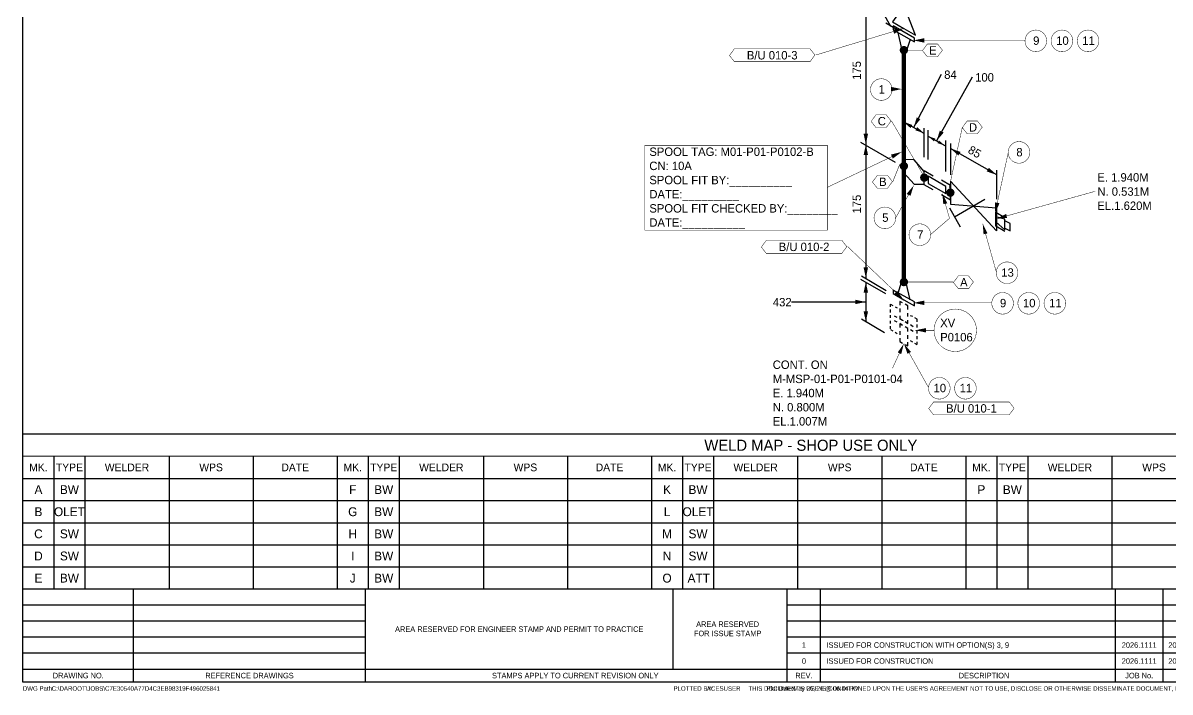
# Model space of a CAD drawing. Extents: x -4 to 431, y -3 to 272.
# Drawn here: x 0 to 259.1, y -2.3 to 148.9 of the extents above; entities that cross this region are included whole.
import ezdxf
from ezdxf.enums import TextEntityAlignment as Align

# ---------------------------------------------------------------- set-up
doc = ezdxf.new("R2010")
doc.units = 0
doc.header["$LTSCALE"] = 10
doc.layers.get('0').update_dxf_attribs({"lineweight": 0})
for name, color, linetype in [('BOM', 7, 'Continuous'), ('DIMENSION', 2, 'Continuous'), ('INTERNAL', 3, 'Continuous'), ('PIPE', 7, 'Continuous'), ('TEXT2', 40, 'Continuous'), ('Title Block', 255, 'Continuous'), ('TITLE BLOCK-TEXT', 12, 'Continuous'), ('WELDS', 7, 'Continuous')]:
    doc.layers.add(name, color=color, linetype=linetype)
doc.styles.add('framdcn', font='', dxfattribs={"height": 2.5})
doc.styles.add('Scovan Standard', font='', dxfattribs={"height": 2.5})
doc.styles.get("Standard").update_dxf_attribs({"font": ''})
doc.styles.get('framdcn').set_extended_font_data('Franklin Gothic Medium Cond')
doc.styles.get('Scovan Standard').set_extended_font_data('Franklin Gothic Medium Cond')
doc.styles.get('Standard').set_extended_font_data('Franklin Gothic Medium Cond')

# ---------------------------------------------------------------- blocks, each defined once
blk = doc.blocks.new('block1')
at = {"layer": 'TEXT2'}
blk.add_hatch(color=256, dxfattribs=at).paths.add_polyline_path([(0, 0), (-0.6, -2.4), (-1.4, -2)])
at = {"layer": 'TEXT2', "linetype": 'ByBlock', "const_width": 0.1, "flags": 128}
blk.add_lwpolyline([(-2.6, -5.6), (0, 0)], dxfattribs=at)
blk = doc.blocks.new('block2')
at = {"layer": 'TEXT2', "style": 'framdcn'}
for s, p in [('E. 1.940M', (0, 0)), ('N. 0.800M', (0, -3.2)), ('EL.1.007M', (0, -6.4))]:
    blk.add_text(s, height=1.9, dxfattribs=at).set_placement(p)
blk = doc.blocks.new('block3')
at = {"layer": 'TEXT2'}
blk.add_hatch(color=256, dxfattribs=at).paths.add_polyline_path([(0, 0), (2.4, 0.5), (2.4, -0.5)])
at = {"layer": 'TEXT2', "linetype": 'ByBlock', "const_width": 0.1, "flags": 128}
blk.add_lwpolyline([(17.7, 0), (0, 0)], dxfattribs=at)
blk = doc.blocks.new('block4')
at = {"layer": 'TEXT2'}
blk.add_hatch(color=256, dxfattribs=at).paths.add_polyline_path([(0, 0), (-0.7, -2.3), (-1.6, -1.9)])
at = {"layer": 'TEXT2', "linetype": 'ByBlock', "const_width": 0.1, "flags": 128}
blk.add_lwpolyline([(-4, -7.2), (0, 0)], dxfattribs=at)
blk = doc.blocks.new('block5')
at = {"layer": 'TEXT2'}
blk.add_hatch(color=256, dxfattribs=at).paths.add_polyline_path([(0, 0), (1.1, -2.2), (0.2, -2.4)])
at = {"layer": 'TEXT2', "linetype": 'ByBlock', "const_width": 0.1, "flags": 128}
blk.add_lwpolyline([(1.6, -5.6), (0, 0)], dxfattribs=at)
blk = doc.blocks.new('block6')
at = {"layer": 'TEXT2'}
blk.add_hatch(color=256, dxfattribs=at).paths.add_polyline_path([(0, 0), (1.1, -2.2), (0.2, -2.4)])
at = {"layer": 'TEXT2', "linetype": 'ByBlock', "const_width": 0.1, "flags": 128}
blk.add_lwpolyline([(3.1, -11), (0, 0)], dxfattribs=at)
blk = doc.blocks.new('block7')
at = {"layer": 'TEXT2'}
blk.add_hatch(color=256, dxfattribs=at).paths.add_polyline_path([(0, 0), (2.2, 1.1), (2.4, 0.2)])
at = {"layer": 'TEXT2', "linetype": 'ByBlock', "const_width": 0.1, "flags": 128}
blk.add_lwpolyline([(22.3, 6.2), (0, 0)], dxfattribs=at)
blk = doc.blocks.new('block8')
at = {"layer": 'TEXT2', "style": 'framdcn'}
for s, p in [('E. 1.940M', (0, 0)), ('N. 0.531M', (0, -3.2)), ('EL.1.620M', (0, -6.4))]:
    blk.add_text(s, height=1.9, dxfattribs=at).set_placement(p)
blk = doc.blocks.new('block9')
at = {"layer": 'TEXT2'}
blk.add_hatch(color=256, dxfattribs=at).paths.add_polyline_path([(0, 0), (0, 2.4), (1, 2.2)])
at = {"layer": 'TEXT2', "linetype": 'ByBlock', "const_width": 0.1, "flags": 128}
blk.add_lwpolyline([(3, 13.8), (0, 0)], dxfattribs=at)
blk = doc.blocks.new('block10')
at = {"layer": 'TEXT2'}
blk.add_hatch(color=256, dxfattribs=at).paths.add_polyline_path([(0, 0), (-2.4, -0.5), (-2.4, 0.5)])
at = {"layer": 'TEXT2', "linetype": 'ByBlock', "const_width": 0.1, "flags": 128}
blk.add_lwpolyline([(-2.1, 0), (0, 0)], dxfattribs=at)
blk = doc.blocks.new('block11')
at = {"layer": 'TEXT2'}
blk.add_hatch(color=256, dxfattribs=at).paths.add_polyline_path([(0, 0), (2.4, 0.5), (2.4, -0.5)])
at = {"layer": 'TEXT2', "linetype": 'ByBlock', "const_width": 0.1, "flags": 128}
blk.add_lwpolyline([(25.2, 0), (0, 0)], dxfattribs=at)
blk = doc.blocks.new('block32')
at = {"layer": 'PIPE', "flags": 128}
for points in [[(-3.9, 9.4), (-3.4, 9.1)], [(-3.9, 8.8), (-3.9, 9.4)], [(-3.9, 7.5), (-3.9, 8.2)], [(-2.9, 8.8), (-2.4, 8.6)], [(-1.8, 10), (-1.8, 9.2)], [(-1.2, 9.7), (-1.8, 10)], [(-1.8, 8.4), (-1.8, 7.6)], [(0, 9), (-0.6, 9.4)], [(0, 8.2), (0, 9)], [(-3.9, 6.3), (-3.9, 6.9)], [(-3.9, 5), (-3.9, 5.6)], [(-2.4, 6.4), (-3, 6.7)], [(-2.4, 5.3), (-3, 5.6)], [(-1.8, 6.8), (-1.8, 6.1)], [(-1.2, 5.7), (-1.8, 6.1)], [(-1.8, 6.1), (-1.1, 5.7)], [(0, 5), (-0.6, 5.4)], [(-0.5, 5.3), (0, 5)], [(0, 6.6), (0, 7.4)], [(0, 5), (0, 5.8)], [(1.1, 6.6), (0.6, 6.8)], [(2.1, 6), (1.6, 6.3)], [(2.1, 5.4), (2.1, 6)], [(-3.9, 3.8), (-3.9, 4.4)], [(-3.9, 3.7), (-3.4, 3.4)], [(-2.9, 3.1), (-2.4, 2.8)], [(-1.2, 4.6), (-1.8, 5)], [(-1.8, 4.9), (-1.8, 4.1)], [(-1.2, 4.6), (-1.8, 4.9)], [(-1.8, 3.3), (-1.8, 2.5)], [(0, 3.9), (-0.6, 4.3)], [(0, 3.9), (-0.6, 4.3)], [(0, 3.2), (0, 3.9)], [(1.2, 4.3), (0.6, 4.7)], [(1.2, 3.2), (0.6, 3.6)], [(2.1, 4.1), (2.1, 4.8)], [(2.1, 2.8), (2.1, 3.5)], [(-1.8, 1.7), (-1.8, 1)], [(-1.8, 1), (-1.2, 0.6)], [(-0.6, 0.3), (0, 0)], [(0, 1.6), (0, 2.4)], [(0, 0), (0, 0.8)], [(1.1, 0.8), (0.6, 1.1)], [(2.1, 0.2), (1.6, 0.5)], [(2.1, 1.5), (2.1, 2.2)], [(2.1, 0.3), (2.1, 0.9)]]:
    blk.add_lwpolyline(points, dxfattribs=at)
at = {"flags": 1}
for tag in ['Tag', 'UCI', 'Pipe Ref', 'Description', 'Key']:
    blk.add_attdef(tag, (0, 0), '', height=1, dxfattribs=at)
blk = doc.blocks.new('block33')
at = {"layer": 'PIPE', "linetype": 'ByBlock', "flags": 128}
for points in [[(-0.5, 4.4), (-1.3, 1.6)], [(0.5, 3.8), (-0.5, 4.4)], [(1.4, 0), (0.5, 3.8)], [(-2.4, 2.2), (-2.4, 1.4)], [(2.4, -0.5), (-2.4, 2.2)], [(-2.4, 1.4), (0, 0)], [(0, 0), (2.4, -1.4)], [(2.4, -1.4), (2.4, -0.5)]]:
    blk.add_lwpolyline(points, dxfattribs=at)
at = {"flags": 1}
for tag in ['Tag', 'UCI', 'Pipe Ref', 'Description', 'Key']:
    blk.add_attdef(tag, (0, 0), '', height=1, dxfattribs=at)
blk = doc.blocks.new('block34')
at = {"layer": 'PIPE', "linetype": 'ByBlock', "const_width": 0.95, "flags": 128}
blk.add_lwpolyline([(0, 26.2), (0, 0)], dxfattribs=at)
at = {"flags": 1}
for tag in ['Tag', 'UCI', 'Pipe Ref', 'Description', 'Key']:
    blk.add_attdef(tag, (0, 0), '', height=1, dxfattribs=at)
blk = doc.blocks.new('block35')
at = {"layer": 'PIPE', "linetype": 'ByBlock', "flags": 128}
for points in [[(0, 1.5), (0, 0)], [(2.3, 1.4), (0, 1.5)], [(0, 0), (0, -1.5)], [(4.6, -1.2), (2.3, 1.4)], [(0, -1.5), (2.3, -4.1)], [(4.6, -1), (6.6, -2.2)], [(4.6, -4.2), (4.6, -1)], [(4.6, -4.1), (4.6, -1.2)], [(2.3, -4.1), (4.6, -4.1)], [(6.6, -5.4), (4.6, -4.2)]]:
    blk.add_lwpolyline(points, dxfattribs=at)
at = {"flags": 1}
for tag in ['Tag', 'UCI', 'Pipe Ref', 'Description', 'Key']:
    blk.add_attdef(tag, (0, 0), '', height=1, dxfattribs=at)
blk = doc.blocks.new('block36')
at = {"layer": 'PIPE', "linetype": 'ByBlock', "flags": 128}
for points in [[(0, 0.8), (0, 0)], [(4, -1.5), (0, 0.8)], [(0, 0), (0, -0.8)], [(0, -0.8), (4, -3.1)], [(4, -3.1), (4, -1.5)]]:
    blk.add_lwpolyline(points, dxfattribs=at)
at = {"flags": 1}
for tag in ['Tag', 'UCI', 'Pipe Ref', 'Description', 'Key']:
    blk.add_attdef(tag, (0, 0), '', height=1, dxfattribs=at)
blk = doc.blocks.new('block37')
at = {"layer": 'PIPE', "linetype": 'ByBlock', "flags": 128}
for points in [[(2, -1.2), (0, 0)], [(2, -0.2), (2, -2.8)], [(12.4, -11.4), (2, -0.2)], [(2, -4.4), (2, -1.2)], [(0, -3.2), (2, -4.4)], [(2, -2.8), (2, -5.4)], [(2.9, -8.3), (9.8, -4.3)], [(1.8, -6.2), (4.2, -10.5)], [(2, -5.4), (12.4, -6.2)], [(12.3, -7.2), (14.3, -8.4)], [(12.3, -10.4), (12.3, -7.2)], [(12.4, -6.2), (12.4, -11.4)], [(14.3, -11.6), (12.3, -10.4)]]:
    blk.add_lwpolyline(points, dxfattribs=at)
at = {"flags": 1}
for tag in ['Tag', 'UCI', 'Pipe Ref', 'Description', 'Key']:
    blk.add_attdef(tag, (0, 0), '', height=1, dxfattribs=at)
blk = doc.blocks.new('block38')
at = {"layer": 'PIPE', "linetype": 'ByBlock', "flags": 128}
for points in [[(0, 0.5), (0, 0)], [(2, 0), (0, 0.5)], [(0, 0), (0, -0.6)], [(2, -2.4), (2, 0)], [(0, -0.6), (2, -2.4)], [(3.2, -1), (2, -0.4)], [(2, -2), (3.2, -2.6)], [(3.2, -2.6), (3.2, -1)]]:
    blk.add_lwpolyline(points, dxfattribs=at)
at = {"flags": 1}
for tag in ['Tag', 'UCI', 'Pipe Ref', 'Description', 'Key']:
    blk.add_attdef(tag, (0, 0), '', height=1, dxfattribs=at)
blk = doc.blocks.new('block39')
at = {"layer": 'PIPE', "linetype": 'ByBlock', "const_width": 0.95, "flags": 128}
blk.add_lwpolyline([(0, 26.2), (0, 0)], dxfattribs=at)
at = {"flags": 1}
for tag in ['Tag', 'UCI', 'Pipe Ref', 'Description', 'Key']:
    blk.add_attdef(tag, (0, 0), '', height=1, dxfattribs=at)
blk = doc.blocks.new('block40')
at = {"layer": 'PIPE', "linetype": 'ByBlock', "flags": 128}
for points in [[(-2.4, 2.3), (-2.4, 1.4)], [(2.4, -0.5), (-2.4, 2.3)], [(-2.4, 1.4), (0, 0)], [(-0.5, -2.9), (-1.3, 0.8)], [(0, 0), (2.4, -1.3)], [(1.4, -0.8), (0.5, -3.5)], [(2.4, -1.3), (2.4, -0.5)], [(0.5, -3.5), (-0.5, -2.9)]]:
    blk.add_lwpolyline(points, dxfattribs=at)
at = {"flags": 1}
for tag in ['Tag', 'UCI', 'Pipe Ref', 'Description', 'Key']:
    blk.add_attdef(tag, (0, 0), '', height=1, dxfattribs=at)
blk = doc.blocks.new('block41')
at = {"layer": 'PIPE', "linetype": 'ByBlock', "flags": 128}
for points in [[(-2.6, 11.9), (2.6, 8.9)], [(2.6, -1.5), (-2.6, 11.9)], [(2.6, 8.9), (-2.6, 1.5)], [(-4.3, 2.7), (2.6, 6.7)], [(-5.4, 4.8), (-3, 0.5)], [(-2.6, 1.5), (0, 0)], [(0, 0), (2.6, -1.5)]]:
    blk.add_lwpolyline(points, dxfattribs=at)
at = {"flags": 1}
for tag in ['Tag', 'UCI', 'Pipe Ref', 'Description', 'Key']:
    blk.add_attdef(tag, (0, 0), '', height=1, dxfattribs=at)
blk = doc.blocks.new('block57')
at = {"layer": 'WELDS'}
h = blk.add_hatch(color=256, dxfattribs=at)
edge = h.paths.add_edge_path(flags=0)
edge.add_arc((0, 0), 0.95, 0, 360)
at = {"flags": 1}
for tag in ['Tag', 'UCI', 'Pipe Ref', 'Description', 'Key']:
    blk.add_attdef(tag, (0, 0), '', height=1, dxfattribs=at)
blk = doc.blocks.new('block58')
at = {"layer": 'WELDS'}
h = blk.add_hatch(color=256, dxfattribs=at)
edge = h.paths.add_edge_path(flags=0)
edge.add_arc((0, 0), 0.95, 0, 360)
at = {"flags": 1}
for tag in ['Tag', 'UCI', 'Pipe Ref', 'Description', 'Key']:
    blk.add_attdef(tag, (0, 0), '', height=1, dxfattribs=at)
blk = doc.blocks.new('block59')
at = {"layer": 'WELDS'}
h = blk.add_hatch(color=256, dxfattribs=at)
edge = h.paths.add_edge_path(flags=0)
edge.add_arc((0, 0), 0.95, 0, 360)
at = {"flags": 1}
for tag in ['Tag', 'UCI', 'Pipe Ref', 'Description', 'Key']:
    blk.add_attdef(tag, (0, 0), '', height=1, dxfattribs=at)
blk = doc.blocks.new('block60')
at = {"layer": 'WELDS'}
h = blk.add_hatch(color=256, dxfattribs=at)
edge = h.paths.add_edge_path(flags=0)
edge.add_arc((0, 0), 0.95, 0, 360)
at = {"flags": 1}
for tag in ['Tag', 'UCI', 'Pipe Ref', 'Description', 'Key']:
    blk.add_attdef(tag, (0, 0), '', height=1, dxfattribs=at)
blk = doc.blocks.new('block61')
at = {"layer": 'WELDS'}
h = blk.add_hatch(color=256, dxfattribs=at)
edge = h.paths.add_edge_path(flags=0)
edge.add_arc((0, 0), 0.95, 0, 360)
at = {"flags": 1}
for tag in ['Tag', 'UCI', 'Pipe Ref', 'Description', 'Key']:
    blk.add_attdef(tag, (0, 0), '', height=1, dxfattribs=at)
blk = doc.blocks.new('block74')
at = {"layer": 'TEXT2'}
blk.add_hatch(color=256, dxfattribs=at).paths.add_polyline_path([(-9, 0), (-6.6, 0.5), (-6.6, -0.5)])
at = {"layer": 'TEXT2', "linetype": 'ByBlock', "const_width": 0.1, "flags": 128}
blk.add_lwpolyline([(4.73, -0.83), (4.51, -1.64), (4.16, -2.4), (3.68, -3.09), (3.09, -3.68), (2.4, -4.16), (1.64, -4.51), (0.83, -4.73), (0, -4.8), (-0.83, -4.73), (-1.64, -4.51), (-2.4, -4.16), (-3.09, -3.68), (-3.68, -3.09), (-4.16, -2.4), (-4.51, -1.64), (-4.73, -0.83), (-4.8, 0), (-4.73, 0.83), (-4.51, 1.64), (-4.16, 2.4), (-3.68, 3.09), (-3.09, 3.68), (-2.4, 4.16), (-1.64, 4.51), (-0.83, 4.73), (0, 4.8), (0.83, 4.73), (1.64, 4.51), (2.4, 4.16), (3.09, 3.68), (3.68, 3.09), (4.16, 2.4), (4.51, 1.64), (4.73, 0.83), (4.8, 0)], close=True, dxfattribs=at)
blk.add_lwpolyline([(-4.8, 0), (-9, 0)], dxfattribs=at)
at = {"flags": 1}
for tag in ['Pipe Ref', 'Description']:
    blk.add_attdef(tag, (0, 0), '', height=1, dxfattribs=at)
at = {"layer": 'TEXT2', "style": 'framdcn'}
for s, p in [('XV', (-3.4, 0.7)), ('P0106', (-3.4, -2.5))]:
    blk.add_text(s, height=1.9, dxfattribs=at).set_placement(p)
blk = doc.blocks.new('tt-sv-iso-db')
at = {"lineweight": 0}
blk.add_line((-421.89, -217.17), (-65.94, -217.17), dxfattribs=at)
for p, q in [((-414.89, -217.17), (-414.89, -247.17)), ((-407.89, -217.17), (-407.89, -247.17)), ((-388.89, -217.17), (-388.89, -247.17)), ((-369.89, -217.17), (-369.89, -247.17)), ((-350.89, -217.17), (-350.89, -247.17)), ((-343.89, -217.17), (-343.89, -247.17)), ((-336.89, -217.17), (-336.89, -247.17)), ((-317.89, -217.17), (-317.89, -247.17)), ((-298.89, -217.17), (-298.89, -247.17)), ((-279.89, -217.17), (-279.89, -247.17)), ((-272.89, -217.17), (-272.89, -247.17)), ((-265.89, -217.17), (-265.89, -247.17)), ((-246.89, -217.17), (-246.89, -247.17)), ((-227.89, -217.17), (-227.89, -247.17)), ((-208.89, -217.17), (-208.89, -247.17)), ((-201.89, -217.17), (-201.89, -247.17)), ((-194.89, -217.17), (-194.89, -247.17)), ((-175.89, -217.17), (-175.89, -247.17)), ((-421.89, -222.17), (-65.94, -222.17)), ((-421.89, -227.17), (-65.94, -227.17)), ((-421.89, -232.17), (-65.94, -232.17)), ((-421.89, -237.17), (-65.94, -237.17)), ((-421.89, -242.17), (-65.94, -242.17))]:
    blk.add_line(p, q)
at = {"color": 255}
blk.add_lwpolyline([(0, -212.17), (-421.89, -212.17)], dxfattribs=at)
at = {"layer": 'BOM', "color": 3, "style": 'framdcn'}
blk.add_text('WELD MAP - SHOP USE ONLY', height=2.5, dxfattribs=at).set_placement((-243.91, -214.67), align=Align.MIDDLE_CENTER)
at = {"layer": 'BOM', "style": 'framdcn'}
for s, p in [('MK.', (-418.39, -219.67)), ('TYPE', (-411.39, -219.67)), ('WELDER', (-398.39, -219.67)), ('WPS', (-379.39, -219.67)), ('DATE', (-360.39, -219.67)), ('MK.', (-347.39, -219.67)), ('TYPE', (-340.39, -219.67)), ('WELDER', (-327.39, -219.67)), ('WPS', (-308.39, -219.67)), ('DATE', (-289.39, -219.67)), ('MK.', (-276.39, -219.67)), ('TYPE', (-269.39, -219.67)), ('WELDER', (-256.39, -219.67)), ('WPS', (-237.39, -219.67)), ('DATE', (-218.39, -219.67)), ('MK.', (-205.39, -219.67)), ('TYPE', (-198.39, -219.67)), ('WELDER', (-185.39, -219.67)), ('WPS', (-166.39, -219.67))]:
    blk.add_text(s, height=1.75, dxfattribs=at).set_placement(p, align=Align.MIDDLE_CENTER)
at = {"layer": 'TITLE BLOCK-TEXT', "color": 210, "style": 'Scovan Standard'}
for tag, p in [('CN', (-57.69, -221.76)), ('MOD_NO', (-41.21, -221.76)), ('INSULATION', (-49.45, -229.02)), ('PAINT', (-16.49, -229.02)), ('LN', (-32.97, -236.28)), ('CLIENTDWGNO', (-32.97, -243.54))]:
    blk.add_attdef(tag, text='', height=2, dxfattribs=at).set_placement(p, align=Align.MIDDLE_CENTER)
at = {"layer": 'TITLE BLOCK-TEXT', "color": 210, "lineweight": 30, "flags": 104}
blk.add_attdef('WPS', text='', height=2, dxfattribs=at).set_placement((-16.43, -221.76), align=Align.MIDDLE_CENTER)
blk = doc.blocks.new('PADX-TBD')
at = {"layer": 'DEFPOINTS', "color": 9}
blk.add_line((293.73, 5.9), (293.73, 42.04), dxfattribs=at)
at = {"layer": 'Title Block', "color": 255}
for p, q in [((0, 0), (0, 536.37)), ((843.77, 42.04), (0, 42.04)), ((154.7, 0), (154.7, 42.04)), ((345.33, 0), (345.33, 42.04)), ((0, 5.9), (574.82, 5.9)), ((843.77, 0), (0, 0))]:
    blk.add_line(p, q, dxfattribs=at)
at = {"layer": 'Title Block', "color": 9}
for p, q in [((50, 0), (50, 42.04)), ((360.35, 0), (360.35, 42.04)), ((493.57, 0), (493.57, 42.04)), ((515.08, 0), (515.08, 42.04)), ((154.7, 34.81), (0, 34.81)), ((574.82, 34.81), (345.33, 34.81)), ((154.7, 27.58), (0, 27.58)), ((574.82, 27.58), (345.33, 27.58)), ((154.7, 20.35), (0, 20.35)), ((574.82, 20.35), (345.33, 20.35)), ((154.7, 13.13), (0, 13.13)), ((574.82, 13.13), (345.33, 13.13))]:
    blk.add_line(p, q, dxfattribs=at)
at = {"layer": 'DEFPOINTS', "color": 9, "style": 'Scovan Standard'}
blk.add_text('AREA RESERVED FOR ENGINEER STAMP AND PERMIT TO PRACTICE', height=2.5, dxfattribs=at).set_placement((224.21, 23.95), align=Align.MIDDLE_CENTER)
at = {"layer": 'DEFPOINTS', "color": 9, "insert": (336.43, 27.42), "char_height": 2.5, "attachment_point": 3, "style": 'Scovan Standard'}
blk.add_mtext_dynamic_manual_height_columns('\\pxqc;AREA RESERVED FOR ISSUE STAMP', width=36.1208, gutter_width=12.5, heights=[0], dxfattribs=at)
at = {"layer": 'TITLE BLOCK-TEXT', "color": 7, "style": 'Scovan Standard'}
for s, p in [('DRAWING NO.', (25, 2.95)), ('REFERENCE DRAWINGS', (102.35, 2.95)), ('REV.', (352.84, 2.95)), ('DESCRIPTION', (434.19, 2.95)), ('JOB No.', (504.32, 2.95))]:
    blk.add_text(s, height=2.5, dxfattribs=at).set_placement(p, align=Align.MIDDLE)
blk.add_text('STAMPS APPLY TO CURRENT REVISION ONLY ', height=2.5, dxfattribs=at).set_placement((250.01, 2.95), align=Align.MIDDLE_CENTER)
at = {"layer": 'TITLE BLOCK-TEXT', "color": 12, "style": 'Scovan Standard'}
for s, p in [('DWG Path:', (-0.06, -2.9)), ('PLOTTED BY:', (293.91, -2.9)), ('Plot Date:', (335.98, -2.9))]:
    blk.add_text(s, height=2, dxfattribs=at).set_placement(p, align=Align.MIDDLE_LEFT)
blk.add_text("THIS DOCUMENT'S USE IS CONDITIONED UPON THE USER'S AGREEMENT NOT TO USE, DISCLOSE OR OTHERWISE DISSEMINATE DOCUMENT, IN WHOLE OR IN PART, FOR ANY PURPOSE EXCEPT AS SPECIFICALLY INTENDED BY SCOVAN INC. ANY PRINTED VERSION OF THIS DOCUMENT IS A COPY AND IS NOT A REPRESENTATION OF THE ORIGINALLY AUTHENTICATED DOCUMENT.", height=2, dxfattribs=at).set_placement((843.77, -2.9), align=Align.MIDDLE_RIGHT)
at = {"layer": 'TITLE BLOCK-TEXT', "color": 12, "style": 'Scovan Standard', "flags": 8}
for tag, p in [('REF_5', (25, 38.42)), ('REV_5', (352.84, 38.42)), ('PROJECT5', (504.32, 38.42)), ('DATE5', (525.83, 38.42)), ('BY5', (542.96, 38.42)), ('CHK5', (555.71, 38.42)), ('PE5', (568.45, 38.42)), ('REF_4', (25, 31.19)), ('REV_4', (352.84, 31.19)), ('PROJECT4', (504.32, 31.19)), ('DATE4', (525.83, 31.19)), ('BY4', (542.96, 31.19)), ('CHK4', (555.71, 31.19)), ('PE4', (568.45, 31.19)), ('REF_3', (25, 23.97)), ('REV_3', (352.84, 23.97)), ('PROJECT3', (504.32, 23.97)), ('DATE3', (525.83, 23.97)), ('BY3', (542.96, 23.97)), ('CHK3', (555.71, 23.97)), ('PE3', (568.45, 23.97)), ('REF_2', (25, 16.74)), ('REV_2', (352.84, 16.74)), ('PROJECT2', (504.32, 16.74)), ('DATE2', (525.83, 16.74)), ('BY2', (542.96, 16.74)), ('CHK2', (555.71, 16.74)), ('PE2', (568.45, 16.74)), ('REF_1', (25, 9.51)), ('REV_1', (352.84, 9.51)), ('PROJECT1', (504.32, 9.51)), ('DATE1', (525.83, 9.51)), ('BY1', (542.96, 9.51)), ('CHK1', (555.71, 9.51)), ('PE1', (568.45, 9.51))]:
    blk.add_attdef(tag, text='', height=2.5, dxfattribs=at).set_placement(p, align=Align.MIDDLE_CENTER)
for tag, height, p in [('REF_5_DESC', 2.5, (52.27, 38.42)), ('REV_5_DESC', 2.5, (363.04, 38.42)), ('REF_4_DESC', 2.5, (52.27, 31.19)), ('REV_4_DESC', 2.5, (363.04, 31.19)), ('REF_3_DESC', 2.5, (52.27, 23.97)), ('REV_3_DESC', 2.5, (363.04, 23.97)), ('REF_2_DESC', 2.5, (52.27, 16.74)), ('REV_2_DESC', 2.5, (363.04, 16.74)), ('REF_1_DESC', 2.5, (52.27, 9.51)), ('REV_1_DESC', 2.5, (363.04, 9.51)), ('PATH', 2, (13, -2.9)), ('USER_PLOTTED', 2, (309, -2.9)), ('PLOT_DATE', 2, (348, -2.9))]:
    blk.add_attdef(tag, text='', height=height, dxfattribs=at).set_placement(p, align=Align.MIDDLE_LEFT)
at = {"layer": 'TITLE BLOCK-TEXT', "color": 12, "style": 'Scovan Standard'}
for tag, p in [('TITLE1', (747.45, 37.28)), ('LSD', (747.45, 31.28)), ('TITLE2', (747.45, 25.28)), ('TITLE3', (747.45, 19.28)), ('CLIENTDRAWINGNO', (686.57, 5.99)), ('RN', (838.5, 5.99))]:
    blk.add_attdef(tag, text='', height=4, dxfattribs=at).set_placement(p, align=Align.MIDDLE_CENTER)
at = {"layer": 'TITLE BLOCK-TEXT', "color": 210, "style": 'Scovan Standard', "flags": 8}
blk.add_attdef('DWGNO', text='', height=4, dxfattribs=at).set_placement((777.51, 5.99), align=Align.MIDDLE_CENTER)

msp = doc.modelspace()

# ---------------------------------------------------------------- hatches: boundary and pattern name
at = {"layer": 'DIMENSION'}
for points in [[(201.2, 125.3), (201.9, 127.6), (202.7, 127.2)], [(198.9, 126.6), (200.9, 125.9), (200.5, 125.2)], [(203.6, 124), (201.6, 124.7), (202, 125.4)], [(206.4, 122.3), (207.1, 124.6), (208, 124.2)], [(190.4, 121.5), (189.9, 123.9), (190.9, 123.9)], [(204.4, 123.4), (206.1, 122.8), (205.8, 122.2)], [(208.3, 121.2), (206.6, 121.8), (206.9, 122.4)], [(190.4, 121.5), (190.9, 119.1), (189.9, 119.1)], [(209.5, 120.6), (211.8, 119.8), (211.3, 119)], [(220, 114.6), (217.7, 115.4), (218.2, 116.2)], [(190.4, 91.3), (189.9, 93.7), (190.9, 93.7)], [(190.4, 90.4), (190.9, 88), (189.9, 88)], [(190.4, 85.9), (188, 85.4), (188, 86.4)], [(190.4, 81.4), (189.9, 83.8), (190.9, 83.8)]]:
    msp.add_hatch(color=256, dxfattribs=at).paths.add_polyline_path(points)
at = {"layer": 'INTERNAL'}
for points in [[(198.9, 147.7), (196.8, 146.5), (196.5, 147.5)], [(198.9, 86.4), (196.8, 87.7), (197.5, 88.4)], [(199, 76.5), (200.6, 74.6), (199.8, 74.2)]]:
    msp.add_hatch(color=256, dxfattribs=at).paths.add_polyline_path(points)
at = {"layer": 'TEXT2'}
msp.add_hatch(color=256, dxfattribs=at).paths.add_polyline_path([(198.5, 119.8), (196.5, 118.3), (196.1, 119.2)])

# ---------------------------------------------------------------- linework, layer by layer
at = {"layer": 'DIMENSION', "linetype": 'ByBlock', "flags": 128}
for points in [[(190.4, 151.7), (190.4, 121.5)], [(197.5, 147.4), (194.9, 148.9)], [(207.4, 137.3), (201.2, 125.3)], [(214.4, 136.7), (206.4, 122.3)], [(199, 125.4), (199, 127.8)], [(203.6, 124), (198.9, 126.6)], [(203.6, 118.6), (203.6, 125.2)], [(204.5, 118.1), (204.5, 124.7)], [(197.1, 117.4), (189.3, 121.9)], [(208.3, 121.2), (204.4, 123.4)], [(208.5, 115.4), (208.5, 122.4)], [(190.4, 121.5), (190.4, 91.3)], [(220, 114.6), (209.5, 120.6)], [(209.6, 114.6), (209.6, 121.7)], [(220, 109.1), (220, 115.7)], [(194.9, 87.7), (189.3, 91)], [(195, 88.4), (189.4, 91.7)], [(190.4, 90.4), (190.4, 81.4)], [(173.6, 85.9), (190.4, 85.9)], [(194.6, 78.9), (189.4, 82)]]:
    msp.add_lwpolyline(points, dxfattribs=at)
at = {"layer": 'INTERNAL', "linetype": 'ByBlock', "const_width": 0.1, "flags": 128}
for points in [[(179.1, 141.7), (198.9, 147.7)], [(186.3, 98.4), (198.9, 86.4)], [(204.6, 66.5), (199, 76.5)]]:
    msp.add_lwpolyline(points, dxfattribs=at)
for points in [[(160.7, 140.2), (159.6, 141.6), (160.7, 143.1), (177.8, 143.1), (178.9, 141.7), (177.8, 140.2)], [(167.9, 96.9), (166.8, 98.3), (167.9, 99.8), (185, 99.8), (186.1, 98.4), (185, 96.9)], [(205.7, 60.4), (204.6, 61.8), (205.7, 63.3), (222.8, 63.3), (223.9, 61.9), (222.8, 60.4)]]:
    msp.add_lwpolyline(points, close=True, dxfattribs=at)
at = {"layer": 'TEXT2', "linetype": 'ByBlock', "const_width": 0.1, "flags": 128}
for points in [[(231.21, 144.47), (231.1, 144.06), (230.92, 143.68), (230.68, 143.33), (230.37, 143.02), (230.03, 142.78), (229.64, 142.6), (229.23, 142.49), (228.8, 142.45), (228.37, 142.49), (227.96, 142.6), (227.57, 142.78), (227.23, 143.02), (226.92, 143.33), (226.68, 143.68), (226.5, 144.06), (226.39, 144.47), (226.35, 144.9), (226.39, 145.33), (226.5, 145.74), (226.68, 146.12), (226.92, 146.47), (227.23, 146.78), (227.57, 147.02), (227.96, 147.2), (228.37, 147.31), (228.8, 147.35), (229.23, 147.31), (229.64, 147.2), (230.03, 147.02), (230.37, 146.78), (230.68, 146.47), (230.92, 146.12), (231.1, 145.74), (231.21, 145.33), (231.25, 144.9)], [(237.11, 144.47), (237, 144.06), (236.82, 143.68), (236.58, 143.33), (236.27, 143.02), (235.93, 142.78), (235.54, 142.6), (235.13, 142.49), (234.7, 142.45), (234.27, 142.49), (233.86, 142.6), (233.47, 142.78), (233.13, 143.02), (232.82, 143.33), (232.58, 143.68), (232.4, 144.06), (232.29, 144.47), (232.25, 144.9), (232.29, 145.33), (232.4, 145.74), (232.58, 146.12), (232.82, 146.47), (233.13, 146.78), (233.47, 147.02), (233.86, 147.2), (234.27, 147.31), (234.7, 147.35), (235.13, 147.31), (235.54, 147.2), (235.93, 147.02), (236.27, 146.78), (236.58, 146.47), (236.82, 146.12), (237, 145.74), (237.11, 145.33), (237.15, 144.9)], [(243.01, 144.47), (242.9, 144.06), (242.72, 143.68), (242.48, 143.33), (242.17, 143.02), (241.82, 142.78), (241.44, 142.6), (241.03, 142.49), (240.6, 142.45), (240.17, 142.49), (239.76, 142.6), (239.38, 142.78), (239.03, 143.02), (238.72, 143.33), (238.48, 143.68), (238.3, 144.06), (238.19, 144.47), (238.15, 144.9), (238.19, 145.33), (238.3, 145.74), (238.48, 146.12), (238.72, 146.47), (239.03, 146.78), (239.38, 147.02), (239.76, 147.2), (240.17, 147.31), (240.6, 147.35), (241.03, 147.31), (241.44, 147.2), (241.82, 147.02), (242.17, 146.78), (242.48, 146.47), (242.72, 146.12), (242.9, 145.74), (243.01, 145.33), (243.05, 144.9)], [(196.31, 133.47), (196.2, 133.06), (196.02, 132.68), (195.78, 132.33), (195.47, 132.02), (195.12, 131.78), (194.74, 131.6), (194.33, 131.49), (193.9, 131.45), (193.47, 131.49), (193.06, 131.6), (192.68, 131.78), (192.33, 132.02), (192.02, 132.33), (191.78, 132.68), (191.6, 133.06), (191.49, 133.47), (191.45, 133.9), (191.49, 134.33), (191.6, 134.74), (191.78, 135.12), (192.02, 135.47), (192.33, 135.78), (192.68, 136.02), (193.06, 136.2), (193.47, 136.31), (193.9, 136.35), (194.33, 136.31), (194.74, 136.2), (195.12, 136.02), (195.47, 135.78), (195.78, 135.47), (196.02, 135.12), (196.2, 134.74), (196.31, 134.33), (196.35, 133.9)], [(227.41, 119.27), (227.3, 118.86), (227.12, 118.47), (226.88, 118.13), (226.57, 117.82), (226.22, 117.58), (225.84, 117.4), (225.43, 117.29), (225, 117.25), (224.57, 117.29), (224.16, 117.4), (223.78, 117.58), (223.43, 117.82), (223.12, 118.13), (222.88, 118.47), (222.7, 118.86), (222.59, 119.27), (222.55, 119.7), (222.59, 120.13), (222.7, 120.54), (222.88, 120.92), (223.12, 121.27), (223.43, 121.58), (223.78, 121.82), (224.16, 122), (224.57, 122.11), (225, 122.15), (225.43, 122.11), (225.84, 122), (226.22, 121.82), (226.57, 121.58), (226.88, 121.27), (227.12, 120.92), (227.3, 120.54), (227.41, 120.13), (227.45, 119.7)], [(140.5, 102.1), (140.5, 121.3), (181.7, 121.3), (181.7, 102.1)], [(197.11, 104.47), (197, 104.06), (196.82, 103.67), (196.58, 103.33), (196.27, 103.02), (195.93, 102.78), (195.54, 102.6), (195.13, 102.49), (194.7, 102.45), (194.27, 102.49), (193.86, 102.6), (193.47, 102.78), (193.13, 103.02), (192.82, 103.33), (192.58, 103.67), (192.4, 104.06), (192.29, 104.47), (192.25, 104.9), (192.29, 105.33), (192.4, 105.74), (192.58, 106.12), (192.82, 106.47), (193.13, 106.78), (193.47, 107.02), (193.86, 107.2), (194.27, 107.31), (194.7, 107.35), (195.13, 107.31), (195.54, 107.2), (195.93, 107.02), (196.27, 106.78), (196.58, 106.47), (196.82, 106.12), (197, 105.74), (197.11, 105.33), (197.15, 104.9)], [(205.01, 100.67), (204.9, 100.26), (204.72, 99.88), (204.48, 99.53), (204.17, 99.22), (203.82, 98.98), (203.44, 98.8), (203.03, 98.69), (202.6, 98.65), (202.17, 98.69), (201.76, 98.8), (201.38, 98.98), (201.03, 99.22), (200.72, 99.53), (200.48, 99.88), (200.3, 100.26), (200.19, 100.67), (200.15, 101.1), (200.19, 101.53), (200.3, 101.94), (200.48, 102.33), (200.72, 102.67), (201.03, 102.98), (201.38, 103.22), (201.76, 103.4), (202.17, 103.51), (202.6, 103.55), (203.03, 103.51), (203.44, 103.4), (203.82, 103.22), (204.17, 102.98), (204.48, 102.67), (204.72, 102.33), (204.9, 101.94), (205.01, 101.53), (205.05, 101.1)], [(224.71, 92.07), (224.6, 91.66), (224.42, 91.28), (224.18, 90.93), (223.87, 90.62), (223.53, 90.38), (223.14, 90.2), (222.73, 90.09), (222.3, 90.05), (221.87, 90.09), (221.46, 90.2), (221.07, 90.38), (220.73, 90.62), (220.42, 90.93), (220.18, 91.28), (220, 91.66), (219.89, 92.07), (219.85, 92.5), (219.89, 92.93), (220, 93.34), (220.18, 93.73), (220.42, 94.07), (220.73, 94.38), (221.07, 94.62), (221.46, 94.8), (221.87, 94.91), (222.3, 94.95), (222.73, 94.91), (223.14, 94.8), (223.53, 94.62), (223.87, 94.38), (224.18, 94.07), (224.42, 93.73), (224.6, 93.34), (224.71, 92.93), (224.75, 92.5)], [(223.71, 85.17), (223.6, 84.76), (223.42, 84.38), (223.18, 84.03), (222.87, 83.72), (222.53, 83.48), (222.14, 83.3), (221.73, 83.19), (221.3, 83.15), (220.87, 83.19), (220.46, 83.3), (220.07, 83.48), (219.73, 83.72), (219.42, 84.03), (219.18, 84.38), (219, 84.76), (218.89, 85.17), (218.85, 85.6), (218.89, 86.03), (219, 86.44), (219.18, 86.83), (219.42, 87.17), (219.73, 87.48), (220.07, 87.72), (220.46, 87.9), (220.87, 88.01), (221.3, 88.05), (221.73, 88.01), (222.14, 87.9), (222.53, 87.72), (222.87, 87.48), (223.18, 87.17), (223.42, 86.83), (223.6, 86.44), (223.71, 86.03), (223.75, 85.6)], [(229.61, 85.17), (229.5, 84.76), (229.32, 84.38), (229.08, 84.03), (228.77, 83.72), (228.43, 83.48), (228.04, 83.3), (227.63, 83.19), (227.2, 83.15), (226.77, 83.19), (226.36, 83.3), (225.97, 83.48), (225.63, 83.72), (225.32, 84.03), (225.08, 84.38), (224.9, 84.76), (224.79, 85.17), (224.75, 85.6), (224.79, 86.03), (224.9, 86.44), (225.08, 86.83), (225.32, 87.17), (225.63, 87.48), (225.97, 87.72), (226.36, 87.9), (226.77, 88.01), (227.2, 88.05), (227.63, 88.01), (228.04, 87.9), (228.43, 87.72), (228.77, 87.48), (229.08, 87.17), (229.32, 86.83), (229.5, 86.44), (229.61, 86.03), (229.65, 85.6)], [(235.51, 85.17), (235.4, 84.76), (235.22, 84.38), (234.98, 84.03), (234.67, 83.72), (234.32, 83.48), (233.94, 83.3), (233.53, 83.19), (233.1, 83.15), (232.67, 83.19), (232.26, 83.3), (231.88, 83.48), (231.53, 83.72), (231.22, 84.03), (230.98, 84.38), (230.8, 84.76), (230.69, 85.17), (230.65, 85.6), (230.69, 86.03), (230.8, 86.44), (230.98, 86.83), (231.22, 87.17), (231.53, 87.48), (231.88, 87.72), (232.26, 87.9), (232.67, 88.01), (233.1, 88.05), (233.53, 88.01), (233.94, 87.9), (234.32, 87.72), (234.67, 87.48), (234.98, 87.17), (235.22, 86.83), (235.4, 86.44), (235.51, 86.03), (235.55, 85.6)], [(209.41, 65.97), (209.3, 65.56), (209.12, 65.17), (208.88, 64.83), (208.57, 64.52), (208.22, 64.28), (207.84, 64.1), (207.43, 63.99), (207, 63.95), (206.57, 63.99), (206.16, 64.1), (205.78, 64.28), (205.43, 64.52), (205.12, 64.83), (204.88, 65.17), (204.7, 65.56), (204.59, 65.97), (204.55, 66.4), (204.59, 66.83), (204.7, 67.24), (204.88, 67.62), (205.12, 67.97), (205.43, 68.28), (205.78, 68.52), (206.16, 68.7), (206.57, 68.81), (207, 68.85), (207.43, 68.81), (207.84, 68.7), (208.22, 68.52), (208.57, 68.28), (208.88, 67.97), (209.12, 67.62), (209.3, 67.24), (209.41, 66.83), (209.45, 66.4)], [(215.31, 65.97), (215.2, 65.56), (215.02, 65.17), (214.78, 64.83), (214.47, 64.52), (214.12, 64.28), (213.74, 64.1), (213.33, 63.99), (212.9, 63.95), (212.47, 63.99), (212.06, 64.1), (211.68, 64.28), (211.33, 64.52), (211.02, 64.83), (210.78, 65.17), (210.6, 65.56), (210.49, 65.97), (210.45, 66.4), (210.49, 66.83), (210.6, 67.24), (210.78, 67.62), (211.02, 67.97), (211.33, 68.28), (211.68, 68.52), (212.06, 68.7), (212.47, 68.81), (212.9, 68.85), (213.33, 68.81), (213.74, 68.7), (214.12, 68.52), (214.47, 68.28), (214.78, 67.97), (215.02, 67.62), (215.2, 67.24), (215.31, 66.83), (215.35, 66.4)]]:
    msp.add_lwpolyline(points, close=True, dxfattribs=at)
for points in [[(203.2, 142.8), (199, 142.8)], [(196.2, 126.8), (203.2, 114.9)], [(212.2, 125.4), (209.2, 111.6)], [(181.7, 111.8), (198.5, 119.8)], [(196.5, 113.1), (198.1, 117.1)], [(205.1, 101.2), (209.3, 104.8)], [(210.2, 90.4), (199, 90.4)]]:
    msp.add_lwpolyline(points, dxfattribs=at)
at = {"layer": 'TEXT2', "color": 20, "linetype": 'ByBlock', "const_width": 0.1, "flags": 128}
for points in [[(204.3, 141.3), (203.2, 142.7), (204.3, 144.2), (206.6, 144.2), (207.7, 142.8), (206.6, 141.3)], [(192.7, 125.3), (191.6, 126.7), (192.7, 128.2), (195, 128.2), (196.1, 126.8), (195, 125.3)], [(213.3, 123.9), (212.2, 125.3), (213.3, 126.8), (215.6, 126.8), (216.7, 125.4), (215.6, 123.9)], [(193, 111.6), (191.9, 113), (193, 114.5), (195.3, 114.5), (196.4, 113.1), (195.3, 111.6)], [(211.3, 88.9), (210.2, 90.3), (211.3, 91.8), (213.6, 91.8), (214.7, 90.4), (213.6, 88.9)]]:
    msp.add_lwpolyline(points, close=True, dxfattribs=at)

# ---------------------------------------------------------------- block references
ref = msp.add_blockref('PADX-TBD', (0, 0), dxfattribs=dict(xscale=0.5, yscale=0.5, zscale=0.5))
ref.add_attrib('REV_1', '0', dxfattribs={"layer": 'TITLE BLOCK-TEXT', "color": 12, "height": 1.25, "style": 'Scovan Standard'}).set_placement((176.42, 4.76), align=Align.MIDDLE_CENTER)
ref.add_attrib('REV_1_DESC', 'ISSUED FOR CONSTRUCTION', dxfattribs={"layer": 'TITLE BLOCK-TEXT', "color": 12, "height": 1.25, "style": 'Scovan Standard'}).set_placement((181.52, 4.76), align=Align.MIDDLE_LEFT)
ref.add_attrib('PROJECT1', '2026.1111', dxfattribs={"layer": 'TITLE BLOCK-TEXT', "color": 12, "height": 1.25, "style": 'Scovan Standard'}).set_placement((252.16, 4.76), align=Align.MIDDLE_CENTER)
ref.add_attrib('DATE1', '2026.05.26', dxfattribs={"layer": 'TITLE BLOCK-TEXT', "color": 12, "height": 1.25, "style": 'Scovan Standard'}).set_placement((262.92, 4.76), align=Align.MIDDLE_CENTER)
ref.add_attrib('REV_2', '1', dxfattribs={"layer": 'TITLE BLOCK-TEXT', "color": 12, "height": 1.25, "style": 'Scovan Standard'}).set_placement((176.42, 8.37), align=Align.MIDDLE_CENTER)
ref.add_attrib('REV_2_DESC', 'ISSUED FOR CONSTRUCTION WITH OPTION(S) 3, 9', dxfattribs={"layer": 'TITLE BLOCK-TEXT', "color": 12, "height": 1.25, "style": 'Scovan Standard'}).set_placement((181.52, 8.37), align=Align.MIDDLE_LEFT)
ref.add_attrib('PROJECT2', '2026.1111', dxfattribs={"layer": 'TITLE BLOCK-TEXT', "color": 12, "height": 1.25, "style": 'Scovan Standard'}).set_placement((252.16, 8.37), align=Align.MIDDLE_CENTER)
ref.add_attrib('DATE2', '2026.05.26', dxfattribs={"layer": 'TITLE BLOCK-TEXT', "color": 12, "height": 1.25, "style": 'Scovan Standard'}).set_placement((262.92, 8.37), align=Align.MIDDLE_CENTER)
ref.add_attrib('PATH', 'C:\\DAROOT\\JOBS\\C7E30540A77D4C3EB98319F496025841', dxfattribs={"layer": 'TITLE BLOCK-TEXT', "color": 12, "height": 1, "style": 'Scovan Standard'}).set_placement((6.5, -1.45), align=Align.MIDDLE_LEFT)
ref.add_attrib('USER_PLOTTED', 'ACESUSER', dxfattribs={"layer": 'TITLE BLOCK-TEXT', "color": 12, "height": 1, "style": 'Scovan Standard'}).set_placement((154.5, -1.45), align=Align.MIDDLE_LEFT)
ref.add_attrib('PLOT_DATE', 'May 26, 26 @ 06:44 PM', dxfattribs={"layer": 'TITLE BLOCK-TEXT', "color": 12, "height": 1, "style": 'Scovan Standard'}).set_placement((174, -1.45), align=Align.MIDDLE_LEFT)
at = {"layer": 'BOM'}
msp.add_blockref('tt-sv-iso-db', (421.89, 268.19), dxfattribs=at)
at = {"layer": 'PIPE'}
for name, p in [('block41', (199, 147.7)), ('block40', (199, 146)), ('block39', (199, 116.6)), ('block34', (199, 90.4)), ('block35', (199, 116.6)), ('block36', (204.5, 113.5)), ('block37', (207.5, 113.4)), ('block38', (219.8, 104.6)), ('block33', (199, 86.4)), ('block32', (199.9, 76))]:
    msp.add_blockref(name, p, dxfattribs=at)
at = {"layer": 'TEXT2'}
for name, p in [('block11', (201.2, 145)), ('block10', (198.5, 134)), ('block9', (219.6, 106)), ('block8', (242.7, 113.1)), ('block4', (201.2, 112.2)), ('block5', (207.7, 110.4)), ('block7', (219.9, 104.7)), ('block6', (216.8, 103.6)), ('block3', (201.2, 85.7)), ('block74', (210.6, 79.5)), ('block1', (199, 76.5)), ('block2', (169.37, 64.37))]:
    msp.add_blockref(name, p, dxfattribs=at)
at = {"layer": 'WELDS'}
for name, p in [('block61', (199, 142.8)), ('block58', (199, 116.6)), ('block59', (203.6, 114)), ('block60', (209.5, 110.6)), ('block57', (199, 90.4))]:
    msp.add_blockref(name, p, dxfattribs=at)

# ---------------------------------------------------------------- texts
at = {"style": 'framdcn'}
msp.add_text('ATT', height=2, dxfattribs=at).set_placement((152.66, 22.5), align=Align.CENTER)
at = {"layer": 'BOM', "color": 0, "style": 'framdcn'}
for s, p in [('A', (3.5, 42.5)), ('BW', (10.5, 42.5)), ('F', (74.5, 42.5)), ('BW', (81.5, 42.5)), ('K', (145.5, 42.5)), ('BW', (152.5, 42.5)), ('P', (216.5, 42.5)), ('BW', (223.5, 42.5)), ('B', (3.5, 37.5)), ('OLET', (10.5, 37.5)), ('G', (74.5, 37.5)), ('BW', (81.5, 37.5)), ('L', (145.5, 37.5)), ('OLET', (152.5, 37.5)), ('C', (3.5, 32.5)), ('SW', (10.5, 32.5)), ('H', (74.5, 32.5)), ('BW', (81.5, 32.5)), ('M', (145.5, 32.5)), ('SW', (152.5, 32.5)), ('D', (3.5, 27.5)), ('SW', (10.5, 27.5)), ('I', (74.5, 27.5)), ('BW', (81.5, 27.5)), ('N', (145.5, 27.5)), ('SW', (152.5, 27.5)), ('E', (3.5, 22.5)), ('BW', (10.5, 22.5)), ('J', (74.5, 22.5)), ('BW', (81.5, 22.5)), ('O', (145.5, 22.5))]:
    msp.add_text(s, height=2, dxfattribs=at).set_placement(p, align=Align.CENTER)
at = {"layer": 'DIMENSION', "style": 'framdcn'}
for s, rotation, p in [('175', 90, (189.3, 136.1)), ('85', -30, (213.3, 119.7)), ('175', 90, (189.3, 105.9))]:
    msp.add_text(s, height=1.9, rotation=rotation, dxfattribs=at).set_placement(p)
for s, p in [('84', (208.1, 136.3)), ('100', (215.1, 135.7)), ('432', (169.4, 84.9))]:
    msp.add_text(s, height=1.9, dxfattribs=at).set_placement(p)
at = {"layer": 'INTERNAL', "style": 'framdcn'}
for s, p in [('B/U 010-3', (169.25, 141.65)), ('B/U 010-2', (176.45, 98.35)), ('B/U 010-1', (214.25, 61.85))]:
    msp.add_text(s, height=1.9, dxfattribs=at).set_placement(p, align=Align.MIDDLE_CENTER)
at = {"layer": 'TEXT2', "style": 'framdcn'}
for s, p in [('9', (228.2, 144)), ('10', (233.4, 144)), ('11', (239.3, 144)), ('E', (204.7, 141.8)), ('1', (193.3, 133)), ('C', (193.1, 125.8)), ('D', (213.7, 124.4)), ('SPOOL TAG: M01-P01-P0102-B', (141.5, 118.9)), ('8', (224.4, 118.8)), ('CN: 10A', (141.5, 115.7)), ('SPOOL FIT BY:__________', (141.5, 112.5)), ('B', (193.4, 112.1)), ('DATE:_________', (141.5, 109.3)), ('SPOOL FIT CHECKED BY:________', (141.5, 106.1)), ('DATE:__________', (141.5, 102.9)), ('5', (194.1, 104)), ('7', (202, 100.2)), ('13', (221, 91.6)), ('A', (211.7, 89.4)), ('9', (220.7, 84.7)), ('10', (225.9, 84.7)), ('11', (231.8, 84.7)), ('CONT. ON', (169.37, 70.77)), ('M-MSP-01-P01-P0101-04', (169.37, 67.57)), ('10', (205.7, 65.5)), ('11', (211.6, 65.5))]:
    msp.add_text(s, height=1.9, dxfattribs=at).set_placement(p)

doc.saveas('drawing.dxf')
